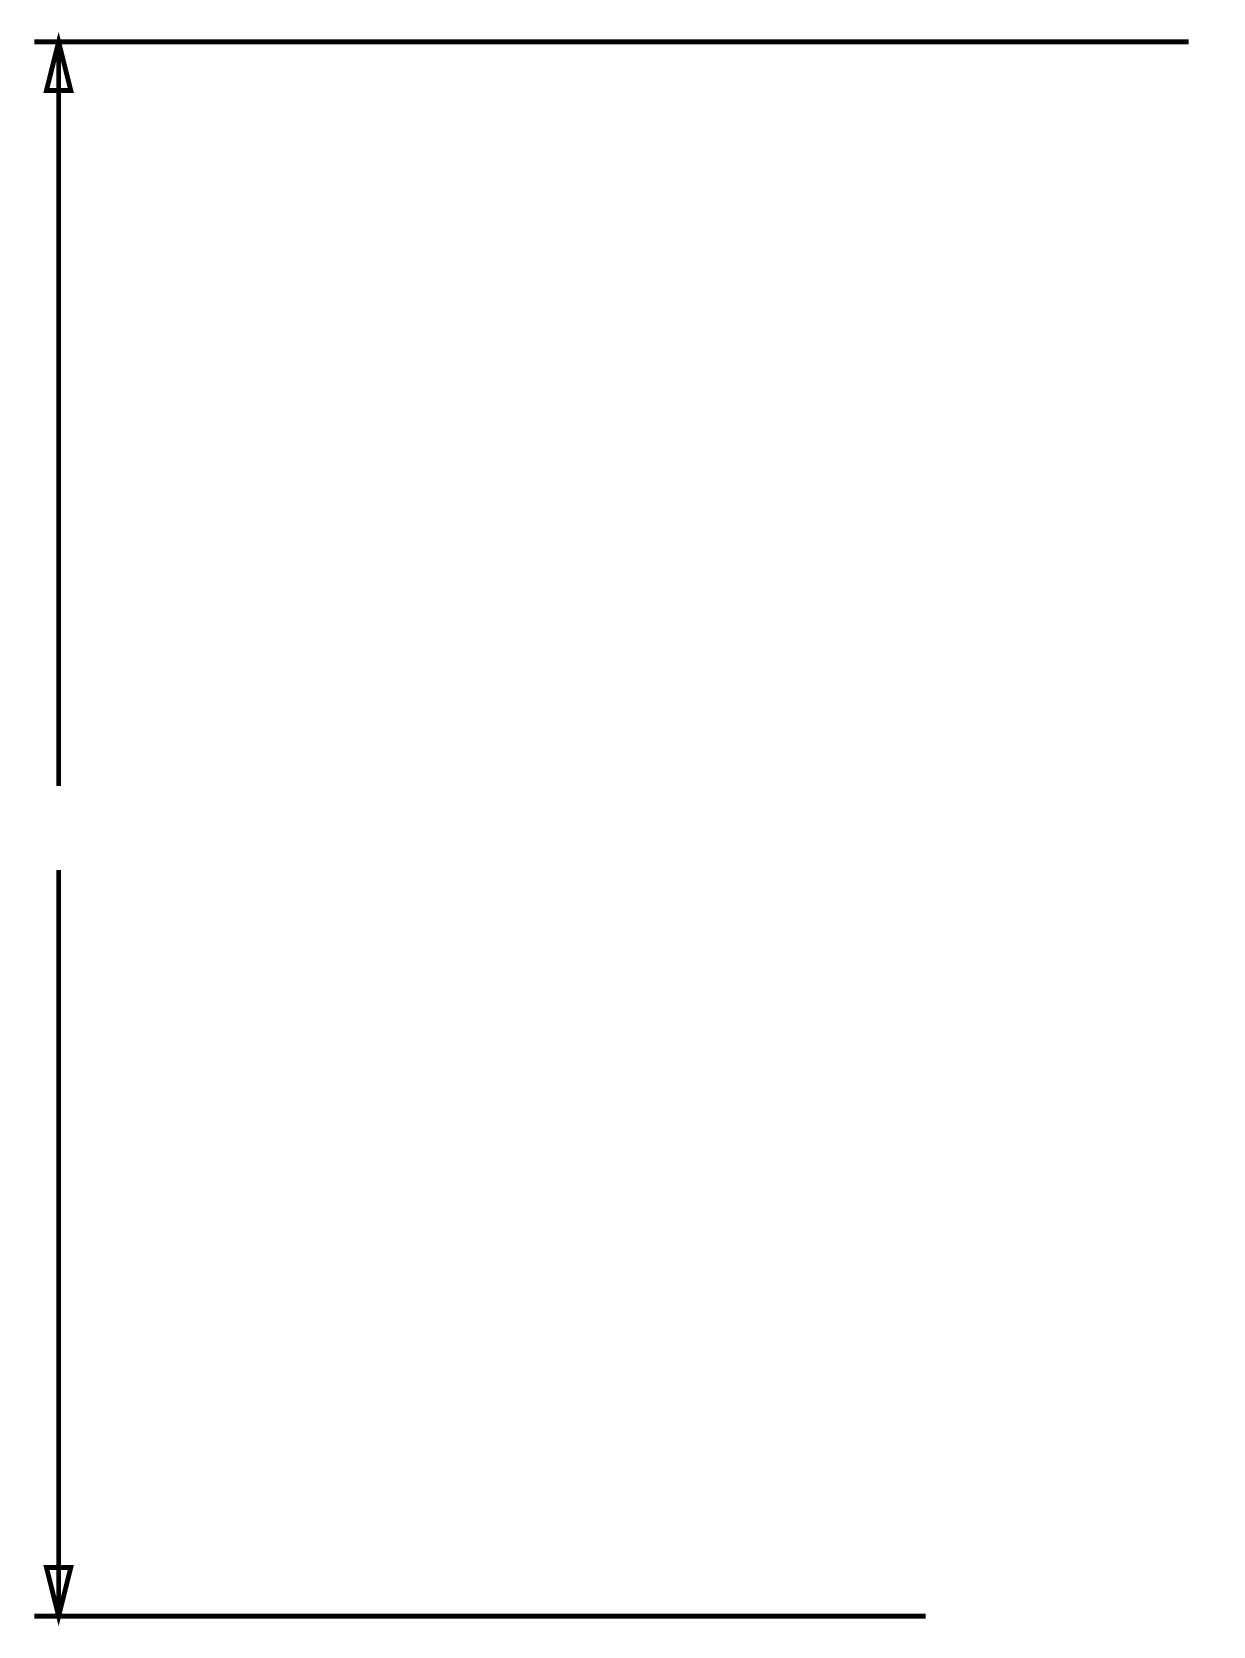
# Model space of a CAD drawing. Extents: x -665 to 9058, y -744 to 6955.
# Drawn here: x 6628 to 9058, y 1104 to 4384 of the extents above; entities that cross this region are included whole.
import ezdxf

# ---------------------------------------------------------------- set-up
doc = ezdxf.new("R2010")
doc.units = 0
doc.linetypes.add('TRMIDX_4096', pattern=[2, 1, 1])
for name, color, linetype in [('DIMENSION1_24', 3, 'CONTINUOUS'), ('DIMENSION2_24', 3, 'CONTINUOUS'), ('DIMENSION3_24', 3, 'CONTINUOUS'), ('DIMENSION4_24', 3, 'CONTINUOUS'), ('DIMENSION5_24', 3, 'CONTINUOUS'), ('DIMENSION6_24', 3, 'CONTINUOUS'), ('DIMENSION7_24', 3, 'CONTINUOUS')]:
    doc.layers.add(name, color=color, linetype=linetype)

# ---------------------------------------------------------------- blocks, each defined once
blk = doc.blocks.new('D_2dfeghi_238')
at = {"layer": 'DIMENSION1_24', "linetype": 'TRMIDX_4096', "const_width": 10}
blk.add_lwpolyline([(-2376.4999737533, -2094.4330708661), (-2376.4999737533, -559.4330708661)], dxfattribs=at)
at = {"layer": 'DIMENSION2_24', "linetype": 'TRMIDX_4096', "const_width": 10}
blk.add_lwpolyline([(-2376.4999737533, 1144), (-2376.4999737533, -386.9330708661)], dxfattribs=at)
at = {"layer": 'DIMENSION3_24', "linetype": 'TRMIDX_4096', "const_width": 10}
blk.add_lwpolyline([(-2376.4999737533, -2094.4330708661), (-2401.4999737533, -1994.4330708661), (-2351.4999737533, -1994.4330708661)], close=True, dxfattribs=at)
at = {"layer": 'DIMENSION4_24', "linetype": 'TRMIDX_4096', "const_width": 10}
blk.add_lwpolyline([(-2376.4999737533, 1144), (-2351.4999737533, 1044), (-2401.4999737533, 1044)], close=True, dxfattribs=at)
at = {"layer": 'DIMENSION5_24', "linetype": 'TRMIDX_4096', "const_width": 10}
blk.add_lwpolyline([(-592.5865879265, -2094.4330708661), (-2426.4999737533, -2094.4330708661)], dxfattribs=at)
at = {"layer": 'DIMENSION6_24', "linetype": 'TRMIDX_4096', "const_width": 10}
blk.add_lwpolyline([(-52, 1144), (-2426.4999737533, 1144)], dxfattribs=at)
at = {"layer": 'DIMENSION7_24', "linetype": 'TRMIDX_4096', "const_width": 1}
for points in [[(-2, 1144), (-1.9737532808, 1144)], [(-542.5865879265, -2094.4330708661), (-542.5603412073, -2094.4330708661)]]:
    blk.add_lwpolyline(points, dxfattribs=at)

msp = doc.modelspace()

# ---------------------------------------------------------------- block references
msp.add_blockref('D_2dfeghi_238', (9059.9172965879, 3219.4015748031))

doc.saveas('drawing.dxf')
